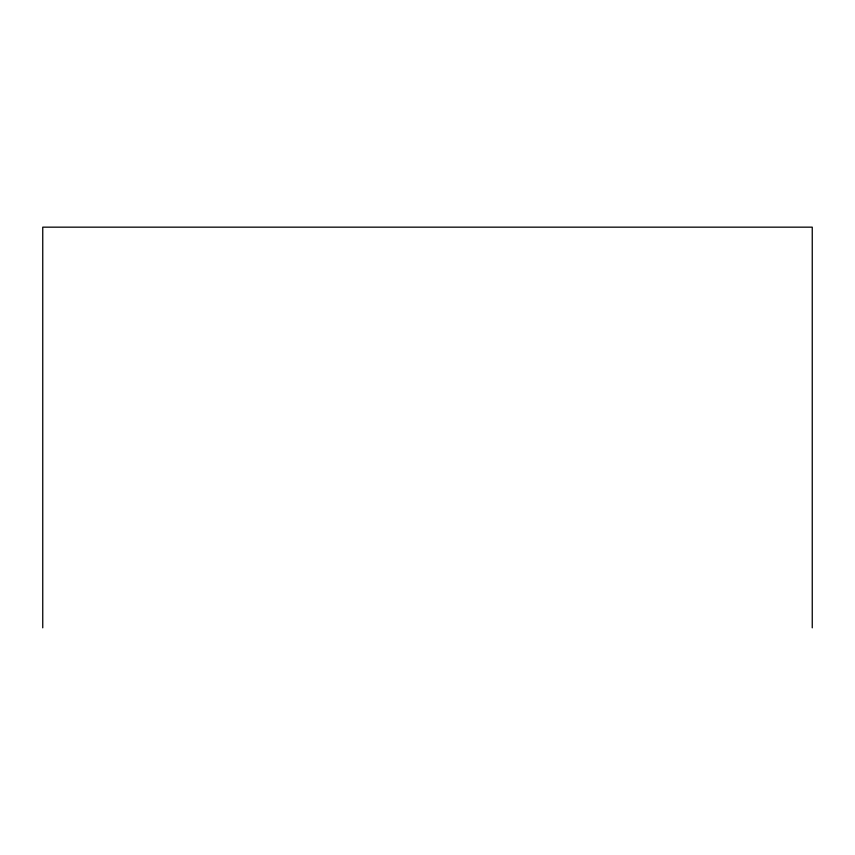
<?xml version="1.0" encoding="UTF-8"?>
<svg xmlns="http://www.w3.org/2000/svg" width="855" height="855" viewBox="0 0 855 855"><rect width="100%" height="100%" fill="white"/><g stroke="black" fill="none" stroke-linecap="round" stroke-linejoin="round"><path stroke-width="1.28" d="M812.25 627.837L812.25 227.163L42.75 227.163L42.75 627.837"/></g></svg>
